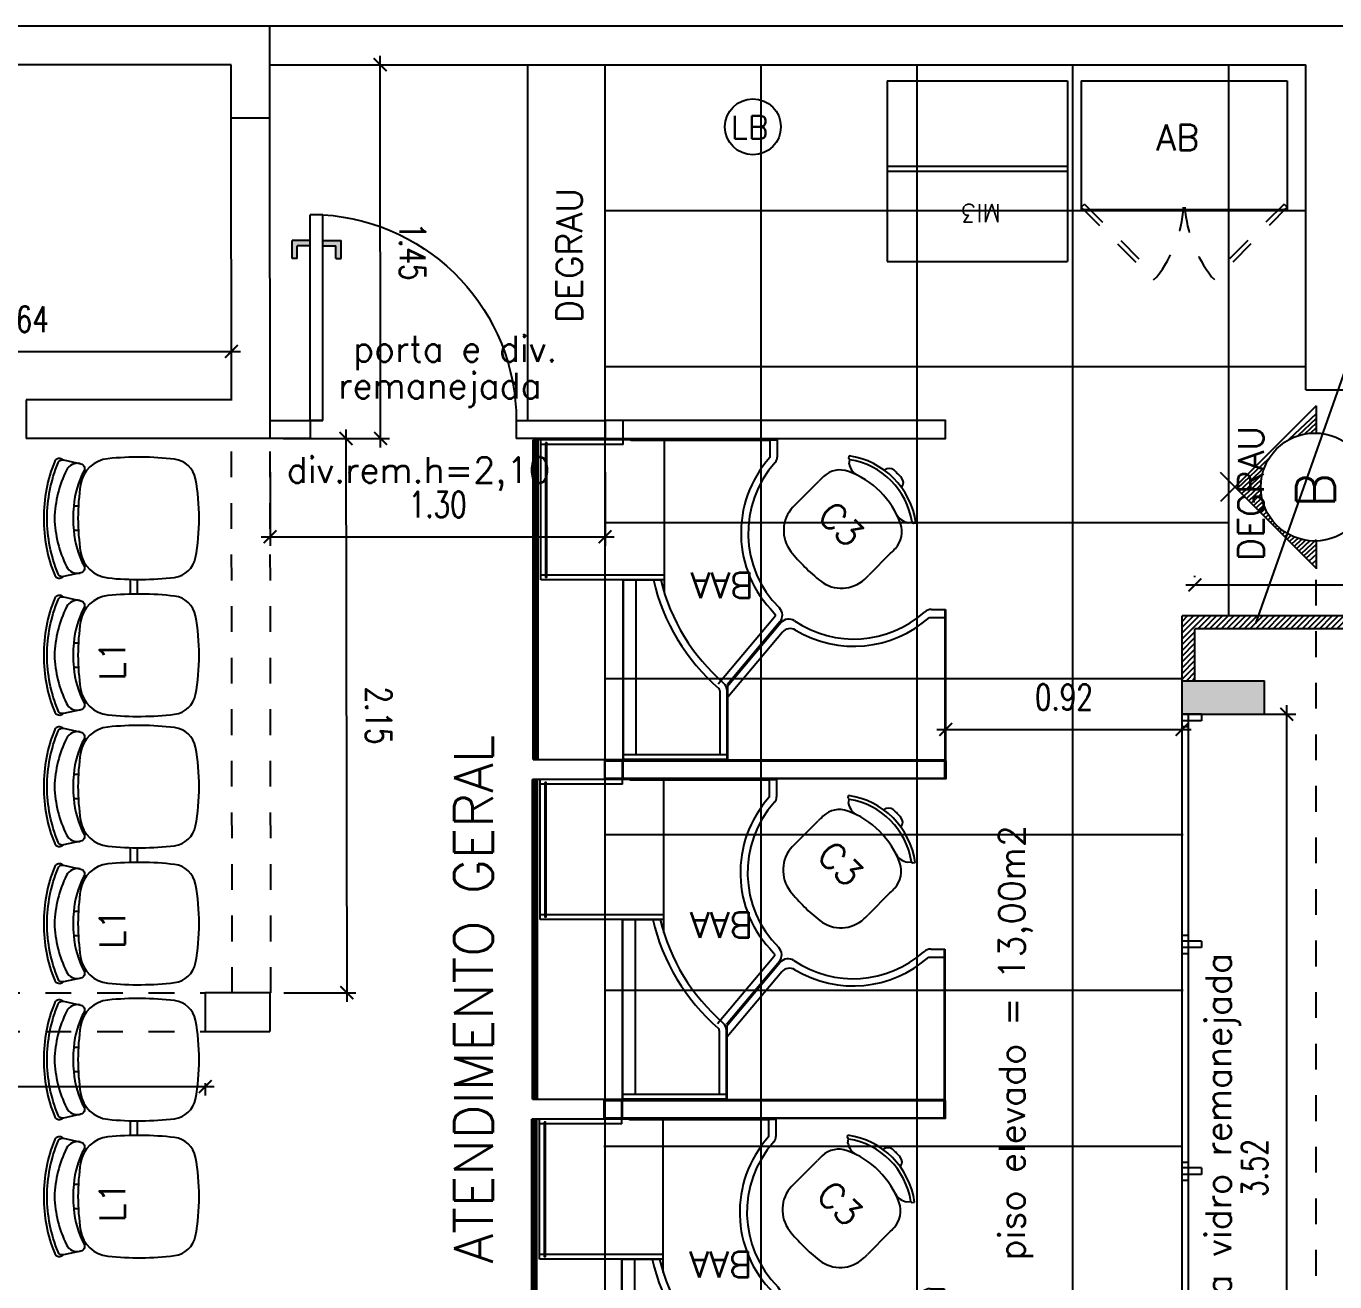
# Model space of a CAD drawing. Extents: x -36.1 to 57, y 1.4 to 46.9.
# Drawn here: x -1.11 to 3.97, y 10.81 to 15.68 of the extents above; entities that cross this region are included whole.
import ezdxf
from ezdxf.enums import TextEntityAlignment as Align

# ---------------------------------------------------------------- set-up
doc = ezdxf.new("R2010")
doc.units = 0
doc.header["$LTSCALE"] = 0.02
doc.header["$PDMODE"] = 2
for name, pattern in [('DIVIDE', [1.25, 0.5, -0.25, 0, -0.25, 0, -0.25]), ('HIDDEN', [0.375, 0.25, -0.125]), ('HIDDEN2', [0.1875, 0.125, -0.0625])]:
    doc.linetypes.add(name, pattern=pattern)
doc.layers.get('0').update_dxf_attribs({"linetype": 'CONTINUOUS'})
doc.layers.get('DEFPOINTS').update_dxf_attribs({"linetype": 'CONTINUOUS'})
for name, color, linetype in [('A-COTAS', 6, 'CONTINUOUS'), ('A-HACHU', 250, 'CONTINUOUS'), ('ACESSORIOS', 6, 'CONTINUOUS'), ('BLOCOS', 1, 'CONTINUOUS'), ('CADEIRAS', 6, 'CONTINUOUS'), ('CARIMBO-MG', 8, 'CONTINUOUS'), ('CODIGO', 6, 'CONTINUOUS'), ('COTAS', 6, 'CONTINUOUS'), ('DEMOLIR', 4, 'HIDDEN'), ('DIVBIOMBO', 3, 'CONTINUOUS'), ('DIVISORIA', 5, 'CONTINUOUS'), ('ESQUADRIA-F', 6, 'CONTINUOUS'), ('ESQUADRIAS-F', 6, 'CONTINUOUS'), ('ESQUADRIAS-G', 1, 'CONTINUOUS'), ('MESA-SUP', 5, 'CONTINUOUS'), ('MESAS', 1, 'CONTINUOUS'), ('PAREDE-SOL', 251, 'CONTINUOUS'), ('PAREDES', 7, 'CONTINUOUS'), ('PISO', 6, 'CONTINUOUS'), ('PISOELEVADO', 6, 'CONTINUOUS'), ('T2', 1, 'CONTINUOUS'), ('TEXTO', 7, 'CONTINUOUS'), ('VERME', 1, 'CONTINUOUS')]:
    doc.layers.add(name, color=color, linetype=linetype)
doc.styles.add('COTAS', font='romans.shx', dxfattribs={"width": 0.75})
doc.styles.add('ROMANS', font='simplex.shx')
doc.dimstyles.new('COTAS_50', dxfattribs={"dimscale": 50, "dimtxt": 0.002, "dimasz": 0.001, "dimexe": 0.0007, "dimexo": 0.004, "dimgap": 0.0015, "dimtad": 1, "dimzin": 0, "dimdsep": 46, "dimtxsty": 'COTAS', "dimblk1": 'ARCHTICK', "dimblk2": 'ARCHTICK', "dimsah": 1, "dimcen": 0.003, "dimdle": 0.0007, "dimaunit": 1, "dimadec": 0, "dimazin": 0, "dimtfac": 1, "dimtdec": 0, "dimtix": 1, "dimtmove": 0, "dimatfit": 3, "dimldrblk": 'ARCHTICK', "dimfxl": 1, "dimtolj": 1, "dimtzin": 0, "dimarcsym": 0})

# ---------------------------------------------------------------- blocks, each defined once
blk = doc.blocks.new('MI3')
at = {"layer": 'MESAS'}
for p, q in [((0.7, 0), (0, 0)), ((0, -0.7), (0, 0)), ((0.7, -0.7), (0.7, 0)), ((0.7, -0.35), (0, -0.35)), ((0.7, -0.37), (0, -0.37)), ((0.7, -0.7), (0, -0.7))]:
    blk.add_line(p, q, dxfattribs=at)
at = {"layer": 'CODIGO', "style": 'ROMANS'}
blk.add_text('MI3', height=0.07, dxfattribs=at).set_placement((0.2581, -0.2223, -0.64))
blk = doc.blocks.new('*X16')
at = {"color": 0}
for p, q in [((1170.7261, 1261.4762), (1170.7313, 1261.4814)), ((1170.7261, 1261.4709), (1170.7321, 1261.4769)), ((1170.7261, 1261.4656), (1170.7321, 1261.4716)), ((1170.7261, 1261.4603), (1170.7321, 1261.4663)), ((1170.7261, 1261.455), (1170.7321, 1261.461)), ((1170.7261, 1261.4497), (1170.7321, 1261.4557)), ((1170.7261, 1261.4444), (1170.7321, 1261.4504)), ((1170.7261, 1261.4391), (1170.7321, 1261.4451)), ((1170.7261, 1261.4338), (1170.7321, 1261.4398)), ((1170.7261, 1261.4285), (1170.7321, 1261.4345)), ((1170.7261, 1261.4232), (1170.7321, 1261.4292)), ((1170.7261, 1261.4179), (1170.7321, 1261.4239)), ((1170.7261, 1261.4126), (1170.7321, 1261.4186)), ((1170.7261, 1261.4073), (1170.7321, 1261.4133)), ((1170.7261, 1261.402), (1170.7321, 1261.408)), ((1170.7261, 1261.3967), (1170.7321, 1261.4027)), ((1170.7261, 1261.3914), (1170.7321, 1261.3974)), ((1170.7261, 1261.3861), (1170.7321, 1261.3921)), ((1170.7261, 1261.3808), (1170.7321, 1261.3868)), ((1170.7261, 1261.3755), (1170.7321, 1261.3815)), ((1170.7261, 1261.3702), (1170.7321, 1261.3762)), ((1170.7261, 1261.3649), (1170.7321, 1261.3709)), ((1170.7261, 1261.3595), (1170.7321, 1261.3655)), ((1170.7261, 1261.3542), (1170.7321, 1261.3602)), ((1170.7261, 1261.3489), (1170.7321, 1261.3549)), ((1170.7261, 1261.3436), (1170.7321, 1261.3496)), ((1170.7261, 1261.3383), (1170.7321, 1261.3443)), ((1170.7261, 1261.333), (1170.7321, 1261.339)), ((1170.7261, 1261.3277), (1170.7321, 1261.3337)), ((1170.7261, 1261.3224), (1170.7321, 1261.3284)), ((1170.7261, 1261.3171), (1170.7321, 1261.3231)), ((1170.7261, 1261.3118), (1170.7321, 1261.3178)), ((1170.7261, 1261.3065), (1170.7321, 1261.3125)), ((1170.7261, 1261.3012), (1170.7321, 1261.3072)), ((1170.7261, 1261.2959), (1170.7321, 1261.3019)), ((1170.7261, 1261.2906), (1170.7321, 1261.2966)), ((1170.7261, 1261.2853), (1170.7321, 1261.2913)), ((1170.7261, 1261.28), (1170.7321, 1261.286)), ((1170.7261, 1261.2747), (1170.7321, 1261.2807)), ((1170.7261, 1261.2694), (1170.7321, 1261.2754)), ((1170.7261, 1261.2641), (1170.7321, 1261.2701)), ((1170.7261, 1261.2588), (1170.7321, 1261.2648)), ((1170.7261, 1261.2535), (1170.7321, 1261.2595)), ((1170.7261, 1261.2482), (1170.7321, 1261.2542)), ((1170.7261, 1261.2429), (1170.7321, 1261.2489)), ((1170.7261, 1261.2376), (1170.7321, 1261.2436)), ((1170.7261, 1261.2323), (1170.7321, 1261.2383)), ((1170.7261, 1261.227), (1170.7321, 1261.233)), ((1170.7261, 1261.2217), (1170.7321, 1261.2277)), ((1170.7261, 1261.2164), (1170.7321, 1261.2224)), ((1170.7261, 1261.2111), (1170.7321, 1261.2171)), ((1170.7261, 1261.2058), (1170.7321, 1261.2118)), ((1170.7261, 1261.2005), (1170.7321, 1261.2065)), ((1170.7261, 1261.1951), (1170.7321, 1261.2011)), ((1170.7261, 1261.1898), (1170.7321, 1261.1958)), ((1170.7261, 1261.1845), (1170.7321, 1261.1905)), ((1170.7261, 1261.1792), (1170.7321, 1261.1852)), ((1170.7261, 1261.1739), (1170.7321, 1261.1799)), ((1170.7261, 1261.1686), (1170.7321, 1261.1746)), ((1170.7261, 1261.1633), (1170.7321, 1261.1693)), ((1170.7261, 1261.158), (1170.7321, 1261.164)), ((1170.7261, 1261.1527), (1170.7321, 1261.1587)), ((1170.7261, 1261.1474), (1170.7321, 1261.1534)), ((1170.7261, 1261.1421), (1170.7321, 1261.1481)), ((1170.7261, 1261.1368), (1170.7321, 1261.1428)), ((1170.7261, 1261.1315), (1170.7321, 1261.1375)), ((1170.7261, 1261.1262), (1170.7321, 1261.1322)), ((1170.7261, 1261.1209), (1170.7321, 1261.1269)), ((1170.7261, 1261.1156), (1170.7321, 1261.1216)), ((1170.7261, 1261.1103), (1170.7321, 1261.1163)), ((1170.7261, 1261.105), (1170.7321, 1261.111)), ((1170.7261, 1261.0997), (1170.7321, 1261.1057)), ((1170.7261, 1261.0944), (1170.7321, 1261.1004)), ((1170.7261, 1261.0891), (1170.7321, 1261.0951)), ((1170.7261, 1261.0838), (1170.7321, 1261.0898)), ((1170.7261, 1261.0785), (1170.7321, 1261.0845)), ((1170.7261, 1261.0732), (1170.7321, 1261.0792)), ((1170.7261, 1261.0679), (1170.7321, 1261.0739)), ((1170.7261, 1261.0626), (1170.7321, 1261.0686)), ((1170.7261, 1261.0573), (1170.7321, 1261.0633)), ((1170.7261, 1261.052), (1170.7321, 1261.058)), ((1170.7261, 1261.0467), (1170.7321, 1261.0527)), ((1170.7261, 1261.0414), (1170.7321, 1261.0474)), ((1170.7261, 1261.036), (1170.7321, 1261.042)), ((1170.7261, 1261.0307), (1170.7321, 1261.0367)), ((1170.7261, 1261.0254), (1170.7321, 1261.0314)), ((1170.7261, 1261.0201), (1170.7321, 1261.0261)), ((1170.7261, 1261.0148), (1170.7321, 1261.0208)), ((1170.7261, 1261.0095), (1170.7321, 1261.0155)), ((1170.7261, 1261.0042), (1170.7321, 1261.0102)), ((1170.7261, 1260.9989), (1170.7321, 1261.0049)), ((1170.7261, 1260.9936), (1170.7321, 1260.9996)), ((1170.7261, 1260.9883), (1170.7321, 1260.9943)), ((1170.7261, 1260.983), (1170.7321, 1260.989)), ((1170.7261, 1260.9777), (1170.7321, 1260.9837)), ((1170.7281, 1260.9744), (1170.7321, 1260.9784))]:
    blk.add_line(p, q, dxfattribs=at)
blk = doc.blocks.new('C3')
at = {"layer": 'CADEIRAS'}
for p, q in [((-0.1982, -0.0915), (-0.2039, -0.084)), ((-0.1822, -0.1051), (-0.1916, -0.0924)), ((0.141, -0.1051), (0.1505, -0.0924)), ((0.1571, -0.0915), (0.1627, -0.084)), ((-0.218, -0.3574), (-0.218, -0.237)), ((0.1768, -0.237), (0.1768, -0.3574))]:
    blk.add_line(p, q, dxfattribs=at)
for centre, radius, start, end in [((-0.0206, -0.3284), 0.329, 86.4167, 93.5833), ((-0.0206, -0.3284), 0.3055, 53.1301, 126.8699), ((-0.0206, -0.3284), 0.2914, 54.0396, 125.9604), ((-0.0394, -0.0281), 0.0282, 93.5833, 176.6281), ((-0.0018, -0.0281), 0.0282, 3.3719, 86.4167), ((-0.1944, -0.0887), 0.0047, 216.8699, 305.9604), ((-0.0206, -0.435), 0.3384, 90, 114.9388), ((-0.0206, -0.435), 0.3384, 65.0612, 90), ((0.1533, -0.0887), 0.0047, 234.0396, 323.1301), ((-0.1236, -0.2134), 0.094, 114.9388, 178.3074), ((-0.1458, -0.0545), 0.0623, 234.3405, 285.7396), ((0.1047, -0.0545), 0.0623, 254.2604, 305.6595), ((0.0825, -0.2134), 0.094, 1.6926, 65.0612), ((0.675, -0.237), 0.893, 178.3074, 180), ((-0.7162, -0.237), 0.893, 0, 1.6926), ((0.487, -0.3574), 0.705, 180, 181.7293), ((-0.0861, -0.3747), 0.1316, 181.7293, 263.155), ((0.045, -0.3747), 0.1316, 276.845, 358.2707), ((-0.5282, -0.3574), 0.705, 358.2707, 360), ((-0.0206, 0.1713), 0.6815, 263.155, 270), ((-0.0206, 0.1713), 0.6815, 270, 276.845)]:
    blk.add_arc(centre, radius, start, end, dxfattribs=at)
at = {"layer": 'CODIGO', "style": 'ROMANS'}
blk.add_text('C3', height=0.1, dxfattribs=at).set_placement((-0.1264, -0.3434))
blk = doc.blocks.new('BAA')
at = {"layer": 'CODIGO', "color": 2}
blk.add_line((1.2, 1.297), (1.2, 0.618), dxfattribs=at)
at = {"layer": 'MESA-SUP'}
for p, q in [((1.25, 1.39), (1.25, 1.32)), ((0, 1.32), (0.8467, 1.32)), ((0.0025, 1.3175), (0.8442, 1.3175)), ((0.0025, 1.3175), (0.8442, 1.3175)), ((1.25, 0.07), (1.25, 0))]:
    blk.add_line(p, q, dxfattribs=at)
blk.add_lwpolyline([(0, 1.32), (-0.0015, 1.32), (-0.0015, 1.39), (0, 1.39)], dxfattribs=at)
for points in [[(1.32, 1.32), (0, 1.32), (0, 1.39), (1.32, 1.39)], [(1.32, 0.07), (0, 0.07), (0, 0), (1.32, 0)]]:
    blk.add_lwpolyline(points, close=True, dxfattribs=at)
at = {"layer": 'MESAS'}
for p, q in [((0, 0.7325), (0, 1.32)), ((0.0025, 0.7325), (0.0025, 1.3175)), ((0.8442, 1.3175), (0.8442, 1.0298)), ((0.8467, 1.32), (0.8467, 1.0328)), ((0.8467, 1.315), (0.8467, 1.03)), ((0.8467, 1.0485), (0.8467, 1.315)), ((1.6, 1.315), (0.8467, 1.315)), ((0.8467, 1.315), (1.25, 1.315)), ((0.8467, 1.297), (1.25, 1.297)), ((0.8747, 1.0485), (0.8747, 1.297)), ((0.9, 1.315), (1.25, 1.315)), ((1.25, 1.302), (1.25, 1.315)), ((1.25, 1.315), (1.25, 0.618)), ((1.25, 0.618), (1.25, 1.302)), ((1.58, 1.315), (1.58, 0.075)), ((1.5852, 1.315), (1.5852, 0.075)), ((1.59, 1.315), (1.59, 0.075)), ((1.5941, 1.315), (1.5941, 0.075)), ((1.5973, 1.315), (1.5973, 0.075)), ((1.5993, 1.315), (1.5993, 0.075)), ((1.6, 0.075), (1.6, 1.315)), ((0.6326, 0.8212), (0.8442, 1.0734)), ((0.6383, 0.7844), (0.8467, 1.0328)), ((0.6417, 0.7807), (0.8467, 1.025)), ((0.0622, 0.7636), (0.0025, 0.7636)), ((0.0542, 0.7325), (0, 0.7325)), ((1.09, 0.6692), (1.09, 0.075)), ((1.09, 0.618), (1.09, 0.6)), ((1.09, 0.618), (1.09, 0.6)), ((1.09, 0.618), (1.57, 0.618)), ((1.25, 0.618), (1.1043, 0.618)), ((1.57, 0.618), (1.57, 0.6)), ((1.09, 0.6), (1.546, 0.6)), ((1.552, 0.6), (1.57, 0.6)), ((1.57, 0.6), (1.57, 0.075)), ((0.6527, 0.075), (0.6527, 0.1423)), ((1.2227, 0.075), (0.6527, 0.075)), ((0.6807, 0.0775), (1.2202, 0.0775)), ((1.09, 0.075), (1.6, 0.075)), ((1.25, 0.093), (1.25, 0.075)), ((1.25, 0.093), (1.546, 0.093)), ((1.25, 0.075), (1.57, 0.075)), ((1.552, 0.093), (1.57, 0.093))]:
    blk.add_line(p, q, dxfattribs=at)
blk.add_lwpolyline([(0.6807, 0.0775), (0.6807, 0.1423, -0.184744), (0.6812, 0.1437, 0.399041), (0.6639, 0.7465, -0.389622), (0.6632, 0.7627), (0.8812, 1.0225)], format="xyb", dxfattribs=at)
blk.add_lwpolyline([(1.552, 0.086), (1.552, 0.607), (1.546, 0.607), (1.546, 0.086)], close=True, dxfattribs=at)
for centre, radius, start, end in [((0.8867, 1.0485), 0.04, 180, 229.0406), ((0.355, 0.436), 0.7711, 13.652, 49.0406), ((0.8867, 1.0485), 0.012, 180, 229.0406), ((0.355, 0.436), 0.7991, 13.1649, 49.0406), ((0.355, 0.436), 0.4394, 58.9935, 131.7928), ((0.355, 0.436), 0.4114, 55.9688, 131.7928), ((0.6019, 0.8469), 0.04, 238.9935, 320), ((0.6076, 0.8101), 0.04, 235.9688, 320), ((0.6724, 0.755), 0.04, 140, 225.148), ((0.0542, 0.7725), 0.04, 270, 311.7928), ((0.355, 0.436), 0.41, 318.1319, 45.148), ((0.6827, 0.1423), 0.03, 138.1319, 180)]:
    blk.add_arc(centre, radius, start, end, dxfattribs=at)
at = {"rotation": 135}
blk.add_blockref('C3', (0.1699, 0.2219), dxfattribs=at)
at = {"layer": 'MESAS'}
blk.add_blockref('*X16', (-1169.1801, -1260.8814), dxfattribs=at)
at = {"layer": 'CODIGO', "style": 'ROMANS'}
blk.add_text('BAA', height=0.1, dxfattribs=at).set_placement((0.7435, 0.5887))
blk = doc.blocks.new('LB')
at = {"layer": 'ACESSORIOS'}
blk.add_circle((0, 0), 0.1086, dxfattribs=at)
at = {"layer": 'CODIGO', "style": 'ROMANS'}
blk.add_text('LB', height=0.09, dxfattribs=at).set_placement((-0.0855, -0.047))
blk = doc.blocks.new('A$C05567B69')
at = {"layer": 'ESQUADRIAS-F'}
blk.add_arc((0.8, 0), 0.8, 93.5833, 180, dxfattribs=at)
at = {"layer": 'ESQUADRIAS-G'}
for p, q in [((0.75, 0), (0.75, 0.7984)), ((0.75, 0.7984), (0.8, 0.7984)), ((0.8, 0), (0.8, 0.7984)), ((0.68, 0.6284), (0.68, 0.6984)), ((0.75, 0.6984), (0.68, 0.6984)), ((0.7, 0.6284), (0.7, 0.6784)), ((0.75, 0.6784), (0.7, 0.6784)), ((0.8, 0.6984), (0.87, 0.6984)), ((0.8, 0.6784), (0.85, 0.6784)), ((0.85, 0.6284), (0.85, 0.6784)), ((0.87, 0.6284), (0.87, 0.6984)), ((0.7, 0.6284), (0.68, 0.6284)), ((0.85, 0.6284), (0.87, 0.6284)), ((0.75, 0), (0.8, 0))]:
    blk.add_line(p, q, dxfattribs=at)
for points in [[(0.68, 0.6984), (0.75, 0.6984), (0.7, 0.6784), (0.75, 0.6784)], [(0.68, 0.6284), (0.68, 0.6984), (0.7, 0.6284), (0.7, 0.6784)], [(0.8, 0.6984), (0.87, 0.6984), (0.8, 0.6784), (0.85, 0.6784)], [(0.85, 0.6284), (0.85, 0.6784), (0.87, 0.6284), (0.87, 0.6984)]]:
    blk.add_solid(points, dxfattribs=at)
blk = doc.blocks.new('AB')
at = {"layer": 'CODIGO', "linetype": 'HIDDEN2'}
for p, q in [((0, -0.491), (0.281, -0.7729)), ((0.0127, -0.4782), (0.2937, -0.7602)), ((0.7873, -0.4782), (0.5063, -0.7602)), ((0.8, -0.491), (0.519, -0.7729)), ((0.281, -0.7729), (0.2937, -0.7602)), ((0.519, -0.7729), (0.5063, -0.7602))]:
    blk.add_line(p, q, dxfattribs=at)
for centre, start, end in [((-0.0946, -0.4559), 321.9199, 355.9227), ((0.8946, -0.4559), 184.0773, 218.0801)]:
    blk.add_arc(centre, 0.4933, start, end, dxfattribs=at)
at = {"layer": 'MESAS'}
for p, q in [((0, 0), (0.8, 0)), ((0, 0), (0, -0.5)), ((0.8, 0), (0.8, -0.5)), ((0, -0.5), (0.013, -0.5)), ((0.013, -0.5), (0.782, -0.5)), ((0.782, -0.5), (0.8, -0.5)), ((0.8, -0.5), (0.787, -0.5))]:
    blk.add_line(p, q, dxfattribs=at)
at = {"layer": 'MESAS', "linetype": 'HIDDEN2'}
for p, q in [((0.0127, -0.4782), (0, -0.491)), ((0.7873, -0.4782), (0.8, -0.491))]:
    blk.add_line(p, q, dxfattribs=at)
at = {"layer": 'CODIGO', "style": 'ROMANS'}
blk.add_text('AB', height=0.1, dxfattribs=at).set_placement((0.291, -0.2702))
blk = doc.blocks.new('A$C2DC308E3')
at = {"layer": 'CADEIRAS'}
for p, q in [((0.1848, 0.4548), (0.1848, 0.4727)), ((0.2788, 0.4548), (0.2788, 0.4727)), ((0.7159, 0.4548), (0.7159, 0.4727)), ((0.8099, 0.4548), (0.8099, 0.4727)), ((0.4682, 0.2529), (0.5265, 0.2529)), ((0.4682, 0.2529), (0.4779, 0.2529)), ((0.4692, 0.2247), (0.5256, 0.2247))]:
    blk.add_line(p, q, dxfattribs=at)
for points in [[(0.4584, 0.5138, 0.481357), (0.4531, 0.5465, 0.097119), (0.2318, 0.5891, 0.097119), (0.0105, 0.5465, 0.481357), (0.0052, 0.5138)], [(0.1848, 0.4727, 0.100785), (0.0473, 0.4327, -0.49505), (0.0202, 0.4453), (0.0055, 0.5121, -0.365963), (0.0168, 0.5335, -0.0944), (0.2318, 0.5761, -0.0944), (0.4468, 0.5335, -0.365963), (0.4581, 0.5121), (0.4434, 0.4453, -0.49505), (0.4163, 0.4327, 0.100785), (0.2788, 0.4727, 0.100785)], [(0.9895, 0.5138, 0.481357), (0.9842, 0.5465, 0.097119), (0.7629, 0.5891, 0.097119), (0.5417, 0.5465, 0.481357), (0.5363, 0.5138)], [(0.7159, 0.4727, 0.100785), (0.5784, 0.4327, -0.49505), (0.5513, 0.4453), (0.5366, 0.5121, -0.365963), (0.548, 0.5335, -0.0944), (0.7629, 0.5761, -0.0944), (0.9779, 0.5335, -0.365963), (0.9892, 0.5121), (0.9746, 0.4453, -0.49505), (0.9475, 0.4327, 0.100785), (0.8099, 0.4727, 0.100785)], [(0.444, 0.448, 0.344642), (0.419, 0.5003, 0.1068), (0.2318, 0.5474, 0.1068), (0.0446, 0.5003, 0.344642), (0.0196, 0.448)], [(0.9752, 0.448, 0.344642), (0.9501, 0.5003, 0.1068), (0.7629, 0.5474, 0.1068), (0.5758, 0.5003, 0.344642), (0.5507, 0.448)]]:
    blk.add_lwpolyline(points, format="xyb", dxfattribs=at)
for points in [[(0.1008, 0.4459, 0.340817), (0.0005, 0.3401, 0.05523), (0.0028, 0.0813, 0.328643), (0.0792, 0, 0.09095), (0.3844, 0, 0.328643), (0.4608, 0.0813, 0.05523), (0.4631, 0.3401, 0.340817), (0.3629, 0.4459, 0.077917)], [(0.6319, 0.4459, 0.340817), (0.5316, 0.3401, 0.05523), (0.5339, 0.0813, 0.328643), (0.6103, 0, 0.09095), (0.9156, 0, 0.328643), (0.9919, 0.0813, 0.05523), (0.9942, 0.3401, 0.340817), (0.894, 0.4459, 0.077917)]]:
    blk.add_lwpolyline(points, format="xyb", close=True, dxfattribs=at)
for centre in [(0.2318, -0.0397), (0.7629, -0.0397)]:
    blk.add_arc(centre, 0.5146, 84.7595, 95.2405, dxfattribs=at)
at = {"layer": 'CODIGO', "style": 'ROMANS'}
blk.add_text('L1', height=0.1, dxfattribs=at).set_placement((0.1328, 0.273))
blk = doc.blocks.new('_ARCHTICK')
at = {"color": 0, "linetype": 'ByBlock', "const_width": 0.15}
blk.add_lwpolyline([(-0.5, -0.5), (0.5, 0.5)], dxfattribs=at)
blk = doc.blocks.new('*D197')
at = {"color": 0, "linetype": 'ByBlock'}
for p, q in [((3.6524, 13.0078), (3.819, 13.0078)), ((3.784, 9.4528), (3.784, 13.0428)), ((3.6524, 9.4878), (3.819, 9.4878))]:
    blk.add_line(p, q, dxfattribs=at)
at = {"layer": 'DEFPOINTS', "color": 0, "linetype": 'ByBlock'}
for p in [(3.4524, 13.0078), (3.784, 13.0078), (3.4524, 9.4878)]:
    blk.add_point(p, dxfattribs=at)
at = {"color": 0, "linetype": 'ByBlock', "xscale": 0.05, "yscale": 0.05, "zscale": 0.05}
for p, rotation in [((3.784, 13.0078), 90), ((3.784, 9.4878), 270)]:
    blk.add_blockref('_ARCHTICK', p, dxfattribs=dict(at, rotation=rotation))
at = {"color": 0, "linetype": 'ByBlock', "insert": (3.659, 11.2478), "char_height": 0.1, "attachment_point": 5, "rotation": 90, "style": 'COTAS'}
blk.add_mtext('\\A1;3.52', dxfattribs=at)
blk = doc.blocks.new('*D198')
at = {"color": 0, "linetype": 'ByBlock'}
for p, q in [((3.3924, 13.5095), (5.4524, 13.5095)), ((3.4274, 13.5397), (3.4274, 13.5445)), ((5.4174, 13.5397), (5.4174, 13.5445))]:
    blk.add_line(p, q, dxfattribs=at)
at = {"layer": 'DEFPOINTS', "color": 0, "linetype": 'ByBlock'}
for p in [(5.4174, 13.5095), (3.4274, 13.3397), (5.4174, 13.3397)]:
    blk.add_point(p, dxfattribs=at)
at = {"color": 0, "linetype": 'ByBlock', "xscale": 0.05, "yscale": 0.05, "zscale": 0.05, "rotation": 180}
blk.add_blockref('_ARCHTICK', (3.4274, 13.5095), dxfattribs=at)
at = {"color": 0, "linetype": 'ByBlock', "xscale": 0.05, "yscale": 0.05, "zscale": 0.05}
blk.add_blockref('_ARCHTICK', (5.4174, 13.5095), dxfattribs=at)
at = {"color": 0, "linetype": 'ByBlock', "insert": (4.4224, 13.6345), "char_height": 0.1, "attachment_point": 5, "style": 'COTAS'}
blk.add_mtext('\\A1;1.99', dxfattribs=at)
blk = doc.blocks.new('*D236')
at = {"color": 0, "linetype": 'ByBlock'}
for p, q in [((-1.9526, 14.4269), (-1.9526, 14.45)), ((-0.3111, 14.4269), (-0.3111, 14.45)), ((-1.9876, 14.415), (-0.2761, 14.415))]:
    blk.add_line(p, q, dxfattribs=at)
at = {"layer": 'DEFPOINTS', "color": 0, "linetype": 'ByBlock'}
for p in [(-0.3111, 14.415), (-1.9526, 14.2269), (-0.3111, 14.2269)]:
    blk.add_point(p, dxfattribs=at)
at = {"color": 0, "linetype": 'ByBlock', "xscale": 0.05, "yscale": 0.05, "zscale": 0.05, "rotation": 180}
blk.add_blockref('_ARCHTICK', (-1.9526, 14.415), dxfattribs=at)
at = {"color": 0, "linetype": 'ByBlock', "xscale": 0.05, "yscale": 0.05, "zscale": 0.05}
blk.add_blockref('_ARCHTICK', (-0.3111, 14.415), dxfattribs=at)
at = {"color": 0, "linetype": 'ByBlock', "insert": (-1.1319, 14.54), "char_height": 0.1, "attachment_point": 5, "style": 'COTAS'}
blk.add_mtext('\\A1;1.64', dxfattribs=at)
blk = doc.blocks.new('*D237')
at = {"color": 0, "linetype": 'ByBlock'}
for p, q in [((-2.6676, 11.5638), (-0.3776, 11.5638)), ((-2.6326, 11.5769), (-2.6326, 11.5288)), ((-0.4126, 11.5769), (-0.4126, 11.5288))]:
    blk.add_line(p, q, dxfattribs=at)
at = {"layer": 'DEFPOINTS', "color": 0, "linetype": 'ByBlock'}
for p in [(-2.6326, 11.7769), (-0.4126, 11.7769), (-0.4126, 11.5638)]:
    blk.add_point(p, dxfattribs=at)
at = {"color": 0, "linetype": 'ByBlock', "xscale": 0.05, "yscale": 0.05, "zscale": 0.05, "rotation": 180}
blk.add_blockref('_ARCHTICK', (-2.6326, 11.5638), dxfattribs=at)
at = {"color": 0, "linetype": 'ByBlock', "xscale": 0.05, "yscale": 0.05, "zscale": 0.05}
blk.add_blockref('_ARCHTICK', (-0.4126, 11.5638), dxfattribs=at)
at = {"color": 0, "linetype": 'ByBlock', "insert": (-1.5226, 11.6888), "char_height": 0.1, "attachment_point": 5, "style": 'COTAS'}
blk.add_mtext('\\A1;2.22', dxfattribs=at)
blk = doc.blocks.new('*D241')
at = {"color": 0, "linetype": 'ByBlock'}
for p, q in [((0.2676, 14.0425), (0.2658, 15.5625)), ((0.0374, 15.5272), (0.3009, 15.5275)), ((0.0391, 14.0772), (0.3026, 14.0775))]:
    blk.add_line(p, q, dxfattribs=at)
at = {"layer": 'DEFPOINTS', "color": 0, "linetype": 'ByBlock'}
for p in [(-0.1626, 15.5269), (0.2659, 15.5275), (-0.1609, 14.0769)]:
    blk.add_point(p, dxfattribs=at)
at = {"color": 0, "linetype": 'ByBlock', "xscale": 0.05, "yscale": 0.05, "zscale": 0.05}
for p, rotation in [((0.2659, 15.5275), 90.06888996740167), ((0.2676, 14.0775), 270.0688899674017)]:
    blk.add_blockref('_ARCHTICK', p, dxfattribs=dict(at, rotation=rotation))
at = {"color": 0, "linetype": 'ByBlock', "insert": (0.3917, 14.8026), "char_height": 0.1, "attachment_point": 5, "rotation": 270.0689, "style": 'COTAS'}
blk.add_mtext('\\A1;1.45', dxfattribs=at)
blk = doc.blocks.new('*D242')
at = {"color": 0, "linetype": 'ByBlock'}
for p, q in [((-0.1609, 13.9469), (-0.1609, 13.6614)), ((1.1391, 13.9469), (1.1391, 13.6614)), ((-0.1959, 13.6964), (1.1741, 13.6964))]:
    blk.add_line(p, q, dxfattribs=at)
at = {"layer": 'DEFPOINTS', "color": 0, "linetype": 'ByBlock'}
for p in [(-0.1609, 14.1469), (1.1391, 14.1469), (1.1391, 13.6964)]:
    blk.add_point(p, dxfattribs=at)
at = {"color": 0, "linetype": 'ByBlock', "xscale": 0.05, "yscale": 0.05, "zscale": 0.05, "rotation": 180}
blk.add_blockref('_ARCHTICK', (-0.1609, 13.6964), dxfattribs=at)
at = {"color": 0, "linetype": 'ByBlock', "xscale": 0.05, "yscale": 0.05, "zscale": 0.05}
blk.add_blockref('_ARCHTICK', (1.1391, 13.6964), dxfattribs=at)
at = {"color": 0, "linetype": 'ByBlock', "insert": (0.4891, 13.8214), "char_height": 0.1, "attachment_point": 5, "style": 'COTAS'}
blk.add_mtext('\\A1;1.30', dxfattribs=at)
blk = doc.blocks.new('*D243')
at = {"color": 0, "linetype": 'ByBlock'}
for p, q in [((2.4256, 12.9493), (3.4124, 12.9493)), ((2.4606, 12.9569), (2.4606, 12.9843)), ((3.3774, 12.9569), (3.3774, 12.9843))]:
    blk.add_line(p, q, dxfattribs=at)
at = {"layer": 'DEFPOINTS', "color": 0, "linetype": 'ByBlock'}
for p in [(3.3774, 12.9493), (2.4606, 12.7569), (3.3774, 12.7569)]:
    blk.add_point(p, dxfattribs=at)
at = {"color": 0, "linetype": 'ByBlock', "xscale": 0.05, "yscale": 0.05, "zscale": 0.05, "rotation": 180}
blk.add_blockref('_ARCHTICK', (2.4606, 12.9493), dxfattribs=at)
at = {"color": 0, "linetype": 'ByBlock', "xscale": 0.05, "yscale": 0.05, "zscale": 0.05}
blk.add_blockref('_ARCHTICK', (3.3774, 12.9493), dxfattribs=at)
at = {"color": 0, "linetype": 'ByBlock', "insert": (2.919, 13.0743), "char_height": 0.1, "attachment_point": 5, "style": 'COTAS'}
blk.add_mtext('\\A1;0.92', dxfattribs=at)
blk = doc.blocks.new('*D244')
at = {"color": 0, "linetype": 'ByBlock'}
for p, q in [((-0.1109, 14.0772), (0.1685, 14.0776)), ((0.1334, 14.1126), (0.1365, 11.8926)), ((-0.1079, 11.9272), (0.1715, 11.9276))]:
    blk.add_line(p, q, dxfattribs=at)
at = {"layer": 'DEFPOINTS', "color": 0, "linetype": 'ByBlock'}
for p in [(-0.3109, 14.0769), (-0.3079, 11.9269), (0.1365, 11.9276)]:
    blk.add_point(p, dxfattribs=at)
at = {"color": 0, "linetype": 'ByBlock', "xscale": 0.05, "yscale": 0.05, "zscale": 0.05}
for p, rotation in [((0.1335, 14.0776), 90.08036215844908), ((0.1365, 11.9276), 270.0803621584491)]:
    blk.add_blockref('_ARCHTICK', p, dxfattribs=dict(at, rotation=rotation))
at = {"color": 0, "linetype": 'ByBlock', "insert": (0.26, 13.0027), "char_height": 0.1, "attachment_point": 5, "rotation": 270.0804, "style": 'COTAS'}
blk.add_mtext('\\A1;2.15', dxfattribs=at)

msp = doc.modelspace()

# ---------------------------------------------------------------- hatches: boundary and pattern name
at = {"layer": 'A-HACHU'}
h = msp.add_hatch(dxfattribs=at)
h.set_pattern_fill('ANSI31', color=256, scale=0.005, style=0)
h.paths.add_polyline_path([(3.3774, 13.3897), (3.3774, 13.1378), (3.4274, 13.1378), (3.4274, 13.3397), (5.3035, 13.3397), (5.2634, 13.3897)])
h.paths.add_polyline_path([(5.4174, 13.3397), (5.4174, 13.3897), (5.2634, 13.3897), (5.3035, 13.3397)])
h.paths.add_polyline_path([(5.4674, 13.3897), (5.4174, 13.3897), (5.4174, 13.0397), (5.4674, 13.0397)])
h.paths.add_polyline_path([(5.4174, 13.3897), (5.4674, 13.3897), (5.4674, 13.6084), (5.4174, 13.6084)])
h.paths.add_polyline_path([(5.4674, 14.2669), (5.4174, 14.2669), (5.4174, 14.2084), (5.4674, 14.2084)])
at = {"layer": 'PAREDE-SOL'}
msp.add_hatch(color=256, dxfattribs=at).paths.add_polyline_path([(3.3774, 13.1378), (3.3774, 13.0075), (3.6974, 13.0075), (3.6974, 13.1378)])

# ---------------------------------------------------------------- linework, layer by layer
at = {"layer": 'CARIMBO-MG', "linetype": 'DIVIDE', "ltscale": 0.5}
msp.add_line((3.8972, 7.4296), (3.8972, 13.5722), dxfattribs=at)
at = {"layer": 'DEMOLIR'}
for p, q in [((-0.3079, 11.9269), (-0.3109, 14.0769)), ((-0.1579, 11.9269), (-0.1609, 14.0769)), ((-2.6326, 11.9269), (-0.4126, 11.9269)), ((-2.6326, 11.7769), (-0.4126, 11.7769))]:
    msp.add_line(p, q, dxfattribs=at)
at = {"layer": 'DIVBIOMBO'}
msp.add_line((4.1593, 14.7686), (3.6623, 13.3599), dxfattribs=at)
at = {"layer": 'DIVISORIA'}
for p, q in [((-0.1609, 14.1469), (0.0441, 14.1469)), ((-0.0059, 14.1469), (-0.0059, 14.0769)), ((0.7941, 14.1469), (0.7941, 14.0769)), ((0.7941, 14.1469), (1.1391, 14.1469)), ((-0.0059, 14.0769), (-0.1609, 14.0769)), ((1.1391, 14.0769), (0.7941, 14.0769)), ((3.3774, 13.1378), (3.3774, 13.3897)), ((5.4674, 13.3897), (3.3774, 13.3897)), ((3.4274, 13.1378), (3.4274, 13.3397)), ((5.4174, 13.3397), (3.4274, 13.3397))]:
    msp.add_line(p, q, dxfattribs=at)
at = {"layer": 'ESQUADRIA-F', "linetype": 'ByBlock'}
for p, q in [((3.3774, 9.4628), (3.3774, 13.0078)), ((3.4024, 9.4628), (3.4024, 13.0078))]:
    msp.add_line(p, q, dxfattribs=at)
at = {"layer": 'ESQUADRIAS-F'}
for p, q in [((3.3774, 12.9603), (3.4024, 12.9603)), ((3.3774, 12.1503), (3.4024, 12.1503)), ((3.3774, 12.0803), (3.4024, 12.0803)), ((3.3774, 11.2703), (3.4024, 11.2703)), ((3.3774, 11.2003), (3.4024, 11.2003))]:
    msp.add_line(p, q, dxfattribs=at)
at = {"layer": 'ESQUADRIAS-G'}
for p, q in [((3.3774, 12.9828), (3.3774, 13.0078)), ((3.4524, 13.0078), (3.3774, 13.0078)), ((3.4524, 13.0078), (3.4524, 12.9828)), ((3.4524, 12.9828), (3.3774, 12.9828)), ((3.4524, 12.1278), (3.3774, 12.1278)), ((3.3774, 12.1028), (3.3774, 12.1278)), ((3.4524, 12.1028), (3.3774, 12.1028)), ((3.4524, 12.1278), (3.4524, 12.1028)), ((3.3774, 11.2228), (3.3774, 11.2478)), ((3.4524, 11.2478), (3.3774, 11.2478)), ((3.4524, 11.2228), (3.3774, 11.2228)), ((3.4524, 11.2478), (3.4524, 11.2228))]:
    msp.add_line(p, q, dxfattribs=at)
at = {"layer": 'PAREDE-SOL'}
msp.add_line((-0.1626, 15.5269), (-0.1626, 15.6769), dxfattribs=at)
at = {"layer": 'PAREDES'}
for p, q in [((7.3674, 15.6769), (-4.5326, 15.6769)), ((-0.3126, 15.5269), (-1.9526, 15.5269)), ((-0.3126, 15.3197), (-0.3126, 15.5269)), ((-0.1626, 15.3197), (-0.1626, 15.5269)), ((-0.1626, 15.5269), (3.8574, 15.5269)), ((3.8574, 14.2669), (3.8574, 15.5269)), ((-0.3111, 14.2269), (-0.3126, 15.3203)), ((-0.1626, 15.3197), (-0.3126, 15.3197)), ((-0.1609, 14.0769), (-0.1626, 15.3197)), ((-0.3079, 14.2269), (-1.1075, 14.2269)), ((-1.1075, 14.2269), (-1.1075, 14.0769)), ((3.8574, 14.2669), (7.2174, 14.2669)), ((-0.1609, 14.0769), (-1.1075, 14.0769)), ((3.3774, 13.1378), (3.6974, 13.1378)), ((3.3774, 13.0078), (3.3774, 13.1378)), ((3.6974, 13.0078), (3.6974, 13.1378)), ((3.3774, 13.0075), (3.6974, 13.0075)), ((-0.1579, 11.9269), (-0.4126, 11.9269)), ((-0.4126, 11.9269), (-0.4126, 11.7769)), ((-0.1626, 11.9269), (-0.1626, 11.7769)), ((-0.4126, 11.7769), (-0.1626, 11.7769))]:
    msp.add_line(p, q, dxfattribs=at)
at = {"layer": 'PISOELEVADO'}
for p, q in [((0.8391, 14.1469), (0.8391, 15.5269)), ((1.1391, 10.1219), (1.1391, 15.5269)), ((1.7441, 10.1219), (1.7441, 15.5269)), ((2.3491, 10.1219), (2.3491, 15.5269)), ((2.9541, 10.1219), (2.9541, 15.5269)), ((3.5591, 13.3897), (3.5591, 15.5269)), ((1.1391, 14.9619), (3.8574, 14.9619)), ((1.1391, 14.3569), (3.8574, 14.3569)), ((1.1391, 13.7519), (3.5591, 13.7519)), ((1.1391, 13.1469), (3.3824, 13.1469)), ((1.1391, 12.5419), (3.3824, 12.5419)), ((1.1391, 11.9369), (3.3824, 11.9369)), ((1.1341, 11.3319), (3.3774, 11.3319))]:
    msp.add_line(p, q, dxfattribs=at)
at = {"layer": 'VERME'}
for p, q in [((3.8972, 14.2045), (3.526, 13.8333)), ((3.8972, 14.1726), (3.7922, 14.0733)), ((3.8972, 14.2045), (3.8972, 14.0988)), ((3.8972, 14.1545), (3.8273, 14.0884)), ((3.8972, 14.1365), (3.8536, 14.0952)), ((3.8972, 14.1184), (3.8758, 14.0981)), ((3.8972, 14.1003), (3.8956, 14.0988)), ((3.7143, 13.9996), (3.5898, 13.8819)), ((3.6972, 13.9653), (3.5991, 13.8726)), ((3.8972, 13.5745), (3.526, 13.9458)), ((3.689, 13.9395), (3.6084, 13.8633)), ((3.6848, 13.9175), (3.6177, 13.8541)), ((3.683, 13.8978), (3.627, 13.8448)), ((3.683, 13.8797), (3.6363, 13.8355)), ((3.6845, 13.863), (3.6455, 13.8262)), ((3.687, 13.8474), (3.6548, 13.8169)), ((3.6906, 13.8327), (3.6641, 13.8076)), ((3.695, 13.8188), (3.6734, 13.7984)), ((3.7002, 13.8056), (3.6827, 13.7891)), ((3.7061, 13.7932), (3.692, 13.7798)), ((3.7127, 13.7813), (3.7012, 13.7705)), ((3.7199, 13.7701), (3.7105, 13.7612)), ((3.7278, 13.7595), (3.7198, 13.7519)), ((3.7362, 13.7494), (3.7291, 13.7427)), ((3.7453, 13.7399), (3.7384, 13.7334)), ((3.7549, 13.7309), (3.7477, 13.7241)), ((3.7652, 13.7226), (3.757, 13.7148)), ((3.7761, 13.7148), (3.7662, 13.7055)), ((3.7876, 13.7076), (3.7755, 13.6962)), ((3.7998, 13.7011), (3.7848, 13.6869)), ((3.8127, 13.6953), (3.7941, 13.6777)), ((3.8264, 13.6902), (3.8034, 13.6684)), ((3.841, 13.6859), (3.8127, 13.6591)), ((3.8566, 13.6826), (3.8219, 13.6498)), ((3.8734, 13.6804), (3.8312, 13.6405)), ((3.8972, 13.6849), (3.8405, 13.6312)), ((3.8972, 13.6668), (3.8498, 13.622)), ((3.8972, 13.6796), (3.8972, 13.5722)), ((3.8972, 13.6487), (3.8591, 13.6127)), ((3.8972, 13.6271), (3.8699, 13.6012)), ((3.8972, 13.6054), (3.8807, 13.5898)), ((3.8972, 13.5745), (3.8972, 13.5745))]:
    msp.add_line(p, q, dxfattribs=at)
msp.add_circle((3.8925, 13.8892), 0.2096, dxfattribs=at)

# ---------------------------------------------------------------- block references
msp.add_blockref('AB', (2.9859, 15.4653))
at = {"layer": 'BLOCOS', "rotation": 180}
for name, p in [('MI3', (2.9332, 14.7643)), ('BAA', (2.4591, 14.1469)), ('BAA', (2.4566, 12.8294)), ('BAA', (2.4541, 11.5119))]:
    msp.add_blockref(name, p, dxfattribs=at)
at = {"layer": 'BLOCOS'}
msp.add_blockref('LB', (1.7123, 15.2864), dxfattribs=at)
at = {"layer": 'PAREDES', "rotation": 89.99999999999999}
for p in [(-0.4504, 13.005), (-0.4504, 11.9641), (-0.4504, 10.905)]:
    msp.add_blockref('A$C2DC308E3', p, dxfattribs=at)
at = {"layer": 'PISO', "xscale": -1}
msp.add_blockref('A$C05567B69', (0.7941, 14.1469), dxfattribs=at)

# ---------------------------------------------------------------- texts
at = {"layer": 'COTAS', "style": 'COTAS'}
for s, p in [('porta e div.', (0.1608, 14.3755)), ('remanejada', (0.1033, 14.2327)), ('div.rem.h=2,10', (-0.097, 13.9053))]:
    msp.add_text(s, height=0.1, dxfattribs=at).set_placement(p)
for s, p in [('piso elevado = 13,00m2', (2.7668, 10.8898)), ('divisória vidro remanejada', (3.5678, 10.2906))]:
    msp.add_text(s, height=0.1, rotation=90, dxfattribs=at).set_placement(p)
at = {"layer": 'PISOELEVADO', "style": 'COTAS'}
for p in [(1.0501, 14.5257), (3.6946, 13.6025)]:
    msp.add_text('DEGRAU', height=0.1, rotation=90, dxfattribs=at).set_placement(p)
at = {"layer": 'T2', "style": 'ROMANS'}
msp.add_text('B', height=0.15, rotation=90, dxfattribs=at).set_placement((3.8951, 13.8762), align=Align.MIDDLE)
at = {"layer": 'TEXTO', "style": 'COTAS'}
msp.add_text('ATENDIMENTO GERAL', height=0.15, rotation=90, dxfattribs=at).set_placement((0.7031, 10.877))

# ---------------------------------------------------------------- dimensions: what is measured, and where the dimension line sits
at = {"layer": 'A-COTAS'}
for p1, p2, distance, picture, middle in [((-0.1609, 14.0769), (-0.1626, 15.5269), -0.4285, '*D241', (0.3917, 14.8026)), ((-1.9526, 14.2269), (-0.3111, 14.2269), 0.1881, '*D236', (-1.1319, 14.54)), ((-0.1609, 14.1469), (1.1391, 14.1469), -0.4505, '*D242', (0.4891, 13.8214)), ((-0.3109, 14.0769), (-0.3079, 11.9269), 0.4444, '*D244', (0.26, 13.0027)), ((2.4606, 12.7569), (3.3774, 12.7569), 0.1924, '*D243', (2.919, 13.0743)), ((3.4524, 9.4878), (3.4524, 13.0078), -0.3317, '*D197', (3.659, 11.2478)), ((-2.6326, 11.7769), (-0.4126, 11.7769), -0.2131, '*D237', (-1.5226, 11.6888))]:
    dim = msp.add_aligned_dim(p1=p1, p2=p2, distance=distance, dimstyle='COTAS_50', dxfattribs=at)
    dim.commit()
    dim.dimension.update_dxf_attribs({"geometry": picture, "text_midpoint": middle})
dim = msp.add_linear_dim(base=(5.4174, 13.5095), p1=(3.4274, 13.3397), p2=(5.4174, 13.3397), dimstyle='COTAS_50', dxfattribs=at)
dim.commit()
dim.dimension.update_dxf_attribs({"geometry": '*D198', "text_midpoint": (4.4224, 13.6345)})

doc.saveas('drawing.dxf')
